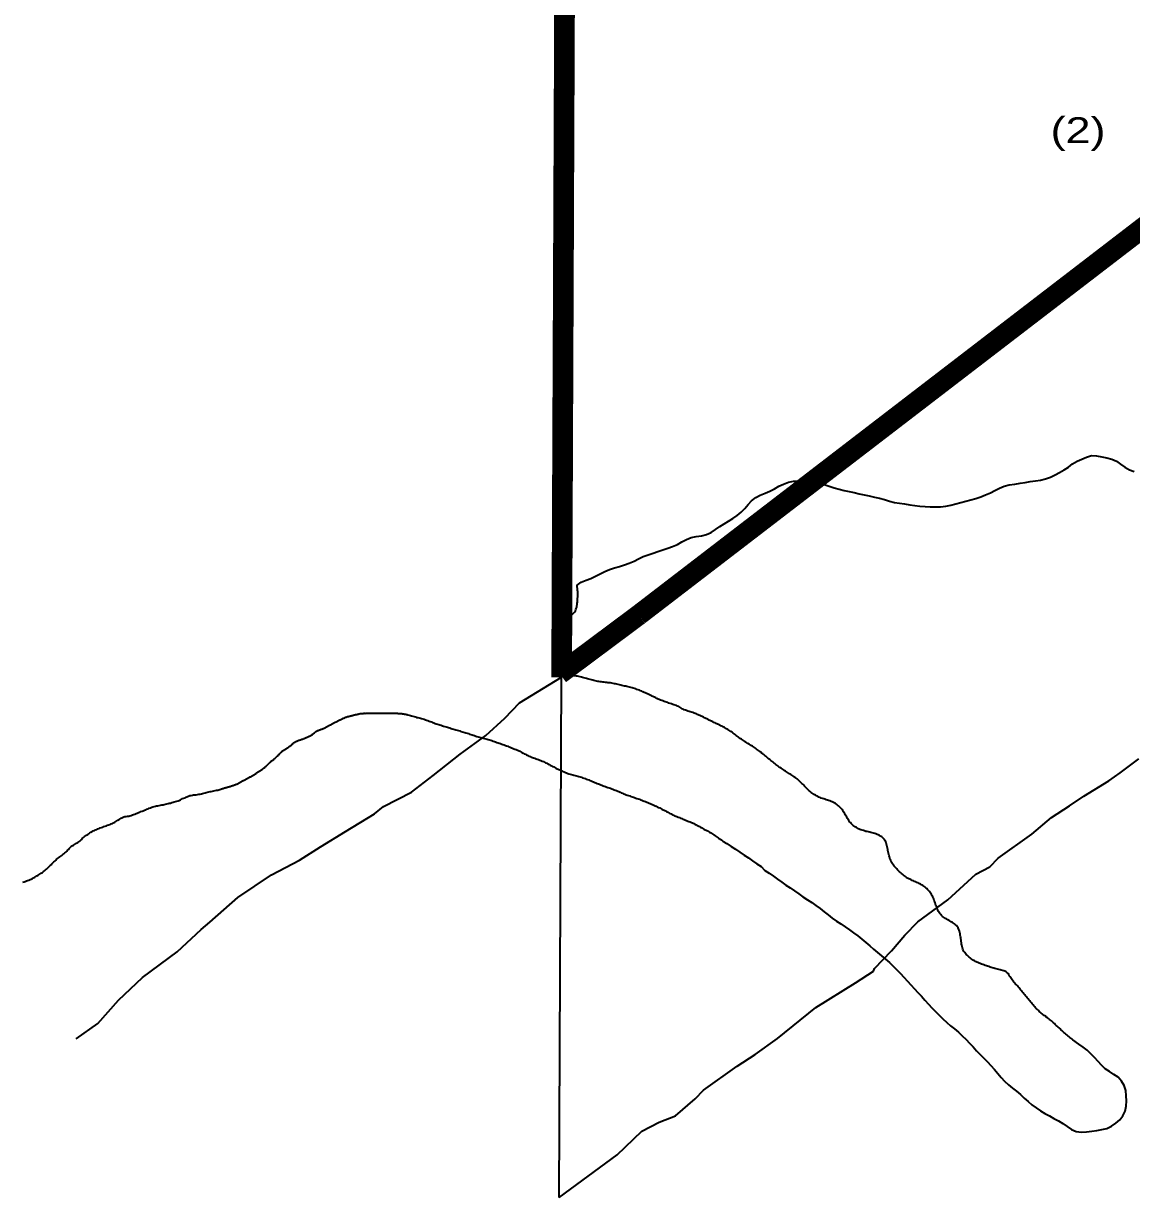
# Model space of a CAD drawing. Header units: millimetres. Extents: x 1745962 to 1749233, y 4525379 to 4529927.
# Drawn here: x 1746335.4 to 1746549.5, y 4525802.9 to 4526029.9 of the extents above; entities that cross this region are included whole.
import ezdxf

# ---------------------------------------------------------------- set-up
doc = ezdxf.new("R2010")
doc.units = ezdxf.units.MM
doc.header["$LTSCALE"] = 10
doc.header["$MEASUREMENT"] = 0
for name, color, linetype in [('AROLL_ADDRESS', 44, 'Continuous'), ('AROLL_LOTS', 8, 'Continuous'), ('WATER', 5, 'Continuous'), ('ZONING_ZONES', 140, 'Continuous')]:
    doc.layers.add(name, color=color, linetype=linetype)
doc.styles.add('Univers Light Condensed', font='unvr47a.ttf')

msp = doc.modelspace()

# ---------------------------------------------------------------- linework, layer by layer
at = {"layer": 'AROLL_LOTS'}
for points in [[(1746439.51, 4525926.75), (1746440.36, 4526108.95)], [(1746439.4, 4525903.52), (1746439.51, 4525926.75)], [(1746345.58, 4525833.64), (1746349.77, 4525836.57), (1746353.78, 4525841.1), (1746358.38, 4525845.46), (1746365.1, 4525850.43), (1746369.7, 4525854.78), (1746371.42, 4525856.17), (1746376.79, 4525860.93), (1746383.34, 4525865.32), (1746388.76, 4525868.13), (1746392.8, 4525870.73), (1746397.63, 4525873.73), (1746403.21, 4525877.12), (1746404.94, 4525878.51), (1746410.36, 4525881.33), (1746414.59, 4525884.51), (1746419.78, 4525888.68), (1746424.78, 4525892.27), (1746428.42, 4525895.63), (1746431.28, 4525898.6), (1746439.4, 4525903.52)], [(1746438.93, 4525802.95), (1746439.4, 4525903.52)], [(1746438.93, 4525802.95), (1746450.12, 4525811.19), (1746454.9, 4525815.79), (1746458.23, 4525817.53), (1746461.4, 4525818.75), (1746465.21, 4525822), (1746466.85, 4525823.7), (1746473.32, 4525828.33), (1746476.8, 4525830.57), (1746481.12, 4525833.66), (1746488.56, 4525839.65), (1746496.2, 4525844.46), (1746499.69, 4525846.7), (1746499.85, 4525847.2), (1746503.14, 4525850.61), (1746505.76, 4525853.67), (1746508.23, 4525856.22), (1746514.03, 4525860.51), (1746519.47, 4525865.45), (1746522.15, 4525866.84), (1746523.78, 4525868.55), (1746530.25, 4525873.18), (1746534.05, 4525876.42), (1746537.54, 4525878.66), (1746540.36, 4525880.55), (1746545.18, 4525883.48), (1746547.34, 4525885.02), (1746550.98, 4525887.77)]]:
    msp.add_lwpolyline(points, dxfattribs=at)
at = {"layer": 'WATER'}
for points in [[(1746527.02, 4525940.86), (1746528, 4525941.01), (1746529, 4525941.18), (1746529.99, 4525941.33), (1746530.97, 4525941.47), (1746531.96, 4525941.63), (1746532.93, 4525941.85), (1746533.87, 4525942.18), (1746534.77, 4525942.64), (1746535.65, 4525943.11), (1746536.52, 4525943.62), (1746537.35, 4525944.16), (1746538.16, 4525944.75), (1746539.02, 4525945.26), (1746539.93, 4525945.69), (1746540.84, 4525946.08), (1746541.8, 4525946.36), (1746542.79, 4525946.32), (1746543.78, 4525946.14), (1746544.76, 4525945.94), (1746545.73, 4525945.7), (1746546.64, 4525945.29), (1746547.45, 4525944.71), (1746548.27, 4525944.14), (1746549.14, 4525943.64), (1746550.07, 4525943.28)], [(1746442.46, 4525920.36), (1746442.38, 4525921.34), (1746443.18, 4525921.92), (1746444.11, 4525922.28), (1746445.05, 4525922.64), (1746445.95, 4525923.07), (1746446.84, 4525923.54), (1746447.74, 4525923.96), (1746448.67, 4525924.34), (1746449.62, 4525924.64), (1746450.58, 4525924.93), (1746451.54, 4525925.24), (1746452.47, 4525925.57), (1746453.39, 4525925.98), (1746454.27, 4525926.43), (1746455.18, 4525926.86), (1746456.12, 4525927.21), (1746457.06, 4525927.52), (1746458.02, 4525927.82), (1746458.97, 4525928.14), (1746459.92, 4525928.46), (1746460.85, 4525928.81), (1746461.77, 4525929.2), (1746462.66, 4525929.67), (1746463.53, 4525930.15), (1746464.45, 4525930.54), (1746465.43, 4525930.73), (1746466.42, 4525930.88), (1746467.38, 4525931.12), (1746468.3, 4525931.53), (1746469.14, 4525932.07), (1746469.96, 4525932.65), (1746470.79, 4525933.19), (1746471.66, 4525933.69), (1746472.52, 4525934.21), (1746473.33, 4525934.79), (1746474.12, 4525935.41), (1746474.78, 4525936.16), (1746475.43, 4525936.91), (1746476.1, 4525937.65), (1746476.91, 4525938.24), (1746477.78, 4525938.72), (1746478.71, 4525939.13), (1746479.63, 4525939.5), (1746480.52, 4525939.97), (1746481.4, 4525940.44), (1746482.3, 4525940.87), (1746483.23, 4525941.23), (1746484.21, 4525941.42), (1746485.22, 4525941.44), (1746486.21, 4525941.37), (1746487.21, 4525941.29), (1746488.21, 4525941.2), (1746489.19, 4525941.05), (1746490.15, 4525940.79), (1746491.1, 4525940.46), (1746492.05, 4525940.15), (1746493.01, 4525939.87), (1746493.99, 4525939.64), (1746494.96, 4525939.45), (1746495.94, 4525939.23), (1746496.91, 4525938.99), (1746497.89, 4525938.76), (1746498.87, 4525938.57), (1746499.85, 4525938.36), (1746500.82, 4525938.14), (1746501.78, 4525937.87), (1746502.74, 4525937.57), (1746503.71, 4525937.33), (1746504.69, 4525937.16), (1746505.68, 4525937.01), (1746506.68, 4525936.88), (1746507.66, 4525936.74), (1746508.66, 4525936.62), (1746509.66, 4525936.52), (1746510.65, 4525936.45), (1746511.65, 4525936.46), (1746512.65, 4525936.49), (1746513.64, 4525936.58), (1746514.63, 4525936.79), (1746515.59, 4525937.02), (1746516.57, 4525937.28), (1746517.53, 4525937.53), (1746518.49, 4525937.81), (1746519.44, 4525938.1), (1746520.4, 4525938.41), (1746521.33, 4525938.76), (1746522.26, 4525939.16), (1746523.14, 4525939.62), (1746524.03, 4525940.08), (1746524.95, 4525940.46), (1746525.93, 4525940.7), (1746527.02, 4525940.86)], [(1746491.71, 4525879.43), (1746491.47, 4525879.52), (1746491.24, 4525879.6), (1746491, 4525879.69), (1746490.76, 4525879.76), (1746490.53, 4525879.84), (1746490.29, 4525879.92), (1746490.05, 4525880), (1746489.82, 4525880.09), (1746489.58, 4525880.16), (1746489.35, 4525880.25), (1746489.11, 4525880.35), (1746488.89, 4525880.46), (1746488.68, 4525880.59), (1746488.45, 4525880.71), (1746488.24, 4525880.84), (1746488.03, 4525880.98), (1746487.82, 4525881.1), (1746487.61, 4525881.25), (1746487.42, 4525881.41), (1746487.23, 4525881.57), (1746487.04, 4525881.74), (1746486.87, 4525881.92), (1746486.7, 4525882.1), (1746486.53, 4525882.28), (1746486.36, 4525882.47), (1746486.18, 4525882.64), (1746486.01, 4525882.82), (1746485.82, 4525882.99), (1746485.65, 4525883.17), (1746485.47, 4525883.34), (1746485.28, 4525883.52), (1746485.1, 4525883.69), (1746484.91, 4525883.85), (1746484.72, 4525884.01), (1746484.52, 4525884.15), (1746484.31, 4525884.3), (1746484.1, 4525884.44), (1746483.89, 4525884.58), (1746483.68, 4525884.71), (1746483.47, 4525884.84), (1746483.26, 4525884.98), (1746483.05, 4525885.11), (1746482.84, 4525885.25), (1746482.64, 4525885.38), (1746482.43, 4525885.52), (1746482.22, 4525885.66), (1746482.01, 4525885.8), (1746481.8, 4525885.94), (1746481.6, 4525886.08), (1746481.39, 4525886.23), (1746481.2, 4525886.38), (1746480.99, 4525886.52), (1746480.78, 4525886.67), (1746480.59, 4525886.83), (1746480.4, 4525886.98), (1746480.2, 4525887.14), (1746480, 4525887.29), (1746479.81, 4525887.45), (1746479.61, 4525887.6), (1746479.41, 4525887.76), (1746479.22, 4525887.92), (1746479.03, 4525888.07), (1746478.84, 4525888.24), (1746478.65, 4525888.4), (1746478.45, 4525888.56), (1746478.26, 4525888.71), (1746478.06, 4525888.87), (1746477.87, 4525889.03), (1746477.67, 4525889.19), (1746477.48, 4525889.34), (1746477.28, 4525889.5), (1746477.08, 4525889.64), (1746476.89, 4525889.8), (1746476.68, 4525889.94), (1746476.47, 4525890.07), (1746476.26, 4525890.21), (1746476.05, 4525890.34), (1746475.83, 4525890.47), (1746475.62, 4525890.6), (1746475.41, 4525890.73), (1746475.19, 4525890.86), (1746474.97, 4525890.99), (1746474.76, 4525891.12), (1746474.55, 4525891.26), (1746474.34, 4525891.39), (1746474.14, 4525891.53), (1746473.93, 4525891.68), (1746473.73, 4525891.83), (1746473.53, 4525891.97), (1746473.32, 4525892.12), (1746473.13, 4525892.26), (1746472.93, 4525892.42), (1746472.73, 4525892.57), (1746472.53, 4525892.72), (1746472.33, 4525892.88), (1746472.13, 4525893.02), (1746471.92, 4525893.16), (1746471.71, 4525893.3), (1746471.5, 4525893.43), (1746471.29, 4525893.56), (1746471.07, 4525893.69), (1746470.85, 4525893.81), (1746470.64, 4525893.94), (1746470.42, 4525894.05), (1746470.19, 4525894.15), (1746469.96, 4525894.26), (1746469.74, 4525894.36), (1746469.51, 4525894.48), (1746469.28, 4525894.59), (1746469.05, 4525894.69), (1746468.84, 4525894.8), (1746468.61, 4525894.91), (1746468.38, 4525895.01), (1746468.16, 4525895.12), (1746467.94, 4525895.24), (1746467.71, 4525895.35), (1746467.49, 4525895.46), (1746467.27, 4525895.57), (1746467.04, 4525895.68), (1746466.81, 4525895.8), (1746466.59, 4525895.9), (1746466.36, 4525896.01), (1746466.13, 4525896.11), (1746465.91, 4525896.22), (1746465.69, 4525896.32), (1746465.46, 4525896.43), (1746465.22, 4525896.52), (1746464.99, 4525896.59), (1746464.75, 4525896.68), (1746464.51, 4525896.75), (1746464.27, 4525896.82), (1746464.03, 4525896.9), (1746463.8, 4525896.98), (1746463.56, 4525897.07), (1746463.33, 4525897.15), (1746463.09, 4525897.24), (1746462.86, 4525897.34), (1746462.63, 4525897.44), (1746462.42, 4525897.58), (1746462.27, 4525897.76), (1746462.04, 4525897.87), (1746461.8, 4525897.95), (1746461.57, 4525898.03), (1746461.33, 4525898.11), (1746461.09, 4525898.19), (1746460.86, 4525898.27), (1746460.62, 4525898.36), (1746460.39, 4525898.44), (1746460.15, 4525898.52), (1746459.92, 4525898.61), (1746459.68, 4525898.68), (1746459.44, 4525898.76), (1746459.2, 4525898.85), (1746458.97, 4525898.94), (1746458.74, 4525899.03), (1746458.51, 4525899.12), (1746458.28, 4525899.21), (1746458.05, 4525899.31), (1746457.82, 4525899.41), (1746457.59, 4525899.53), (1746457.38, 4525899.64), (1746457.15, 4525899.74), (1746456.92, 4525899.85), (1746456.69, 4525899.96), (1746456.48, 4525900.07), (1746456.25, 4525900.19), (1746456.02, 4525900.29), (1746455.79, 4525900.39), (1746455.57, 4525900.5), (1746455.34, 4525900.6), (1746455.11, 4525900.71), (1746454.88, 4525900.81), (1746454.65, 4525900.9), (1746454.43, 4525901), (1746454.2, 4525901.1), (1746453.96, 4525901.18), (1746453.72, 4525901.25), (1746453.48, 4525901.32), (1746453.24, 4525901.38), (1746453, 4525901.45), (1746452.75, 4525901.51), (1746452.51, 4525901.58), (1746452.27, 4525901.64), (1746452.03, 4525901.7), (1746451.79, 4525901.77), (1746451.54, 4525901.82), (1746451.3, 4525901.89), (1746451.06, 4525901.95), (1746450.81, 4525902.01), (1746450.57, 4525902.06), (1746450.33, 4525902.12), (1746450.08, 4525902.17), (1746449.84, 4525902.23), (1746449.59, 4525902.27), (1746449.35, 4525902.33), (1746449.11, 4525902.37), (1746448.85, 4525902.41), (1746448.6, 4525902.44), (1746448.36, 4525902.47), (1746448.11, 4525902.49), (1746447.87, 4525902.53), (1746447.61, 4525902.55), (1746447.36, 4525902.59), (1746447.12, 4525902.61), (1746446.86, 4525902.64), (1746446.62, 4525902.67), (1746446.37, 4525902.71), (1746446.13, 4525902.76), (1746445.89, 4525902.83), (1746445.64, 4525902.88), (1746445.4, 4525902.95), (1746445.16, 4525903.01), (1746444.92, 4525903.08), (1746444.67, 4525903.13), (1746444.43, 4525903.2), (1746444.19, 4525903.26), (1746443.95, 4525903.32), (1746443.7, 4525903.39), (1746443.46, 4525903.45), (1746443.22, 4525903.52), (1746442.98, 4525903.58), (1746442.74, 4525903.65), (1746442.49, 4525903.7), (1746442.26, 4525903.75), (1746442, 4525903.78), (1746441.76, 4525903.8), (1746441.5, 4525903.82), (1746441.26, 4525903.84), (1746441.01, 4525903.86), (1746440.76, 4525903.88), (1746440.51, 4525903.89), (1746440.26, 4525903.92), (1746440.01, 4525903.94), (1746439.77, 4525903.96), (1746439.52, 4525904.02), (1746439.28, 4525904.08), (1746439.05, 4525904.18), (1746438.81, 4525904.27), (1746438.58, 4525904.37), (1746438.36, 4525904.48), (1746438.24, 4525904.69), (1746438.24, 4525904.94), (1746438.29, 4525905.18), (1746438.41, 4525905.41), (1746438.51, 4525905.63), (1746438.64, 4525905.85), (1746438.75, 4525906.08), (1746438.86, 4525906.3), (1746438.95, 4525906.53), (1746439.01, 4525906.77), (1746439.06, 4525907.02), (1746439.11, 4525907.27), (1746439.15, 4525907.51), (1746439.19, 4525907.76), (1746439.19, 4525908.01), (1746439.18, 4525908.26), (1746439.15, 4525908.51), (1746439.1, 4525908.76), (1746439.03, 4525909), (1746438.93, 4525909.23), (1746438.83, 4525909.46), (1746438.71, 4525909.67), (1746438.62, 4525909.9), (1746438.51, 4525910.13), (1746438.39, 4525910.36), (1746438.3, 4525910.59), (1746438.22, 4525910.82), (1746438.15, 4525911.06), (1746438.12, 4525911.31), (1746438.12, 4525911.56), (1746438.12, 4525911.81), (1746438.16, 4525912.06), (1746438.22, 4525912.3), (1746438.29, 4525912.54), (1746438.39, 4525912.77), (1746438.5, 4525912.99), (1746438.6, 4525913.22), (1746438.72, 4525913.45), (1746438.84, 4525913.66), (1746438.99, 4525913.87), (1746439.14, 4525914.06), (1746439.31, 4525914.24), (1746439.51, 4525914.4), (1746439.72, 4525914.54), (1746439.93, 4525914.68), (1746440.15, 4525914.8), (1746440.36, 4525914.92), (1746440.58, 4525915.05), (1746440.79, 4525915.18), (1746440.99, 4525915.33), (1746441.2, 4525915.46), (1746441.4, 4525915.61), (1746441.59, 4525915.78), (1746441.76, 4525915.96), (1746441.92, 4525916.15), (1746442.06, 4525916.36), (1746442.17, 4525916.59), (1746442.24, 4525916.83), (1746442.31, 4525917.07), (1746442.35, 4525917.32), (1746442.4, 4525917.56), (1746442.41, 4525917.81), (1746442.44, 4525918.06), (1746442.45, 4525918.31), (1746442.47, 4525918.56), (1746442.48, 4525918.81), (1746442.5, 4525919.06), (1746442.51, 4525919.31), (1746442.52, 4525919.56), (1746442.52, 4525919.81), (1746442.5, 4525920.06), (1746442.46, 4525920.36)], [(1746373.53, 4525881.88), (1746373.65, 4525881.92), (1746373.77, 4525881.97), (1746373.88, 4525882.01), (1746374.01, 4525882.04), (1746374.13, 4525882.08), (1746374.24, 4525882.12), (1746374.36, 4525882.16), (1746374.48, 4525882.2), (1746374.6, 4525882.23), (1746374.72, 4525882.27), (1746374.84, 4525882.3), (1746374.96, 4525882.33), (1746375.08, 4525882.36), (1746375.2, 4525882.4), (1746375.32, 4525882.43), (1746375.44, 4525882.47), (1746375.56, 4525882.51), (1746375.68, 4525882.54), (1746375.8, 4525882.58), (1746375.92, 4525882.62), (1746376.03, 4525882.66), (1746376.15, 4525882.7), (1746376.27, 4525882.75), (1746376.39, 4525882.79), (1746376.51, 4525882.84), (1746376.62, 4525882.88), (1746376.74, 4525882.94), (1746376.85, 4525882.99), (1746376.96, 4525883.05), (1746377.07, 4525883.11), (1746377.18, 4525883.17), (1746377.29, 4525883.23), (1746377.4, 4525883.29), (1746377.5, 4525883.35), (1746377.61, 4525883.42), (1746377.72, 4525883.48), (1746377.83, 4525883.53), (1746377.94, 4525883.59), (1746378.05, 4525883.65), (1746378.17, 4525883.7), (1746378.27, 4525883.76), (1746378.39, 4525883.81), (1746378.5, 4525883.87), (1746378.6, 4525883.93), (1746378.72, 4525884), (1746378.82, 4525884.06), (1746378.94, 4525884.12), (1746379.05, 4525884.18), (1746379.15, 4525884.24), (1746379.26, 4525884.3), (1746379.37, 4525884.36), (1746379.48, 4525884.42), (1746379.58, 4525884.48), (1746379.7, 4525884.55), (1746379.8, 4525884.61), (1746379.91, 4525884.67), (1746380.02, 4525884.74), (1746380.12, 4525884.81), (1746380.23, 4525884.88), (1746380.33, 4525884.94), (1746380.44, 4525885.01), (1746380.55, 4525885.09), (1746380.64, 4525885.15), (1746380.74, 4525885.22), (1746380.85, 4525885.29), (1746380.96, 4525885.37), (1746381.06, 4525885.43), (1746381.17, 4525885.5), (1746381.27, 4525885.57), (1746381.38, 4525885.63), (1746381.47, 4525885.71), (1746381.58, 4525885.78), (1746381.68, 4525885.85), (1746381.78, 4525885.93), (1746381.88, 4525886), (1746381.99, 4525886.06), (1746382.07, 4525886.16), (1746382.17, 4525886.24), (1746382.26, 4525886.32), (1746382.36, 4525886.41), (1746382.45, 4525886.49), (1746382.54, 4525886.58), (1746382.63, 4525886.66), (1746382.72, 4525886.75), (1746382.81, 4525886.83), (1746382.89, 4525886.93), (1746382.97, 4525887.02), (1746383.07, 4525887.11), (1746383.16, 4525887.2), (1746383.25, 4525887.27), (1746383.35, 4525887.34), (1746383.45, 4525887.43), (1746383.55, 4525887.49), (1746383.65, 4525887.58), (1746383.75, 4525887.65), (1746383.85, 4525887.72), (1746383.95, 4525887.81), (1746384.04, 4525887.9), (1746384.13, 4525887.98), (1746384.21, 4525888.06), (1746384.3, 4525888.15), (1746384.39, 4525888.24), (1746384.49, 4525888.33), (1746384.58, 4525888.42), (1746384.67, 4525888.51), (1746384.75, 4525888.6), (1746384.84, 4525888.68), (1746384.93, 4525888.77), (1746385.02, 4525888.86), (1746385.11, 4525888.95), (1746385.2, 4525889.03), (1746385.29, 4525889.12), (1746385.38, 4525889.21), (1746385.47, 4525889.28), (1746385.57, 4525889.35), (1746385.68, 4525889.42), (1746385.78, 4525889.48), (1746385.89, 4525889.55), (1746386, 4525889.62), (1746386.1, 4525889.69), (1746386.21, 4525889.76), (1746386.31, 4525889.83), (1746386.41, 4525889.89), (1746386.52, 4525889.96), (1746386.63, 4525890.03), (1746386.73, 4525890.1), (1746386.84, 4525890.17), (1746386.94, 4525890.24), (1746387.04, 4525890.31), (1746387.13, 4525890.4), (1746387.22, 4525890.48), (1746387.31, 4525890.56), (1746387.4, 4525890.65), (1746387.5, 4525890.74), (1746387.6, 4525890.81), (1746387.7, 4525890.89), (1746387.8, 4525890.96), (1746387.92, 4525891.02), (1746388.02, 4525891.08), (1746388.13, 4525891.14), (1746388.25, 4525891.18), (1746388.36, 4525891.23), (1746388.48, 4525891.28), (1746388.59, 4525891.33), (1746388.71, 4525891.38), (1746388.82, 4525891.41), (1746388.94, 4525891.45), (1746389.07, 4525891.5), (1746389.18, 4525891.54), (1746389.3, 4525891.58), (1746389.41, 4525891.63), (1746389.53, 4525891.67), (1746389.65, 4525891.71), (1746389.77, 4525891.76), (1746389.88, 4525891.81), (1746390, 4525891.86), (1746390.11, 4525891.89), (1746390.23, 4525891.94), (1746390.34, 4525891.99), (1746390.46, 4525892.04), (1746390.58, 4525892.1), (1746390.68, 4525892.16), (1746390.79, 4525892.22), (1746390.9, 4525892.28), (1746391.01, 4525892.34), (1746391.11, 4525892.41), (1746391.22, 4525892.48), (1746391.32, 4525892.56), (1746391.41, 4525892.63), (1746391.51, 4525892.71), (1746391.61, 4525892.79), (1746391.71, 4525892.86), (1746391.81, 4525892.94), (1746391.91, 4525893.01), (1746392.01, 4525893.08), (1746392.12, 4525893.15), (1746392.23, 4525893.22), (1746392.35, 4525893.25), (1746392.46, 4525893.29), (1746392.58, 4525893.34), (1746392.7, 4525893.37), (1746392.82, 4525893.41), (1746392.94, 4525893.46), (1746393.05, 4525893.49), (1746393.17, 4525893.54), (1746393.29, 4525893.58), (1746393.41, 4525893.63), (1746393.52, 4525893.68), (1746393.62, 4525893.75), (1746393.73, 4525893.81), (1746393.85, 4525893.87), (1746393.95, 4525893.93), (1746394.06, 4525893.99), (1746394.18, 4525894.05), (1746394.28, 4525894.11), (1746394.39, 4525894.17), (1746394.5, 4525894.23), (1746394.61, 4525894.29), (1746394.72, 4525894.35), (1746394.83, 4525894.41), (1746394.94, 4525894.47), (1746395.05, 4525894.54), (1746395.15, 4525894.6), (1746395.27, 4525894.65), (1746395.39, 4525894.71), (1746395.5, 4525894.76), (1746395.61, 4525894.82), (1746395.72, 4525894.87), (1746395.83, 4525894.92), (1746395.94, 4525894.98), (1746396.05, 4525895.03), (1746396.17, 4525895.09), (1746396.28, 4525895.14), (1746396.39, 4525895.2), (1746396.5, 4525895.26), (1746396.61, 4525895.31), (1746396.73, 4525895.38), (1746396.83, 4525895.44), (1746396.95, 4525895.49), (1746397.07, 4525895.54), (1746397.18, 4525895.59), (1746397.29, 4525895.64), (1746397.41, 4525895.68), (1746397.52, 4525895.73), (1746397.63, 4525895.79), (1746397.74, 4525895.83), (1746397.87, 4525895.87), (1746397.99, 4525895.9), (1746398.11, 4525895.93), (1746398.24, 4525895.96), (1746398.35, 4525896), (1746398.47, 4525896.02), (1746398.6, 4525896.04), (1746398.71, 4525896.08), (1746398.84, 4525896.11), (1746398.96, 4525896.14), (1746399.08, 4525896.17), (1746399.2, 4525896.2), (1746399.32, 4525896.23), (1746399.45, 4525896.26), (1746399.56, 4525896.29), (1746399.69, 4525896.32), (1746399.81, 4525896.35), (1746399.93, 4525896.38), (1746400.05, 4525896.41), (1746400.17, 4525896.43), (1746400.3, 4525896.47), (1746400.42, 4525896.48), (1746400.54, 4525896.51), (1746400.66, 4525896.52), (1746400.79, 4525896.53), (1746400.91, 4525896.54), (1746401.04, 4525896.54), (1746401.16, 4525896.55), (1746401.29, 4525896.55), (1746401.41, 4525896.54), (1746401.54, 4525896.55), (1746401.66, 4525896.55), (1746401.79, 4525896.55), (1746401.92, 4525896.55), (1746402.04, 4525896.55), (1746402.17, 4525896.55), (1746402.28, 4525896.55), (1746402.41, 4525896.56), (1746402.54, 4525896.56), (1746402.66, 4525896.55), (1746402.79, 4525896.56), (1746402.91, 4525896.56), (1746403.04, 4525896.55), (1746403.16, 4525896.55), (1746403.29, 4525896.56), (1746403.41, 4525896.55), (1746403.54, 4525896.55), (1746403.67, 4525896.55), (1746403.79, 4525896.55), (1746403.92, 4525896.55), (1746404.04, 4525896.55), (1746404.17, 4525896.55), (1746404.29, 4525896.55), (1746404.41, 4525896.55), (1746404.54, 4525896.56), (1746404.66, 4525896.56), (1746404.79, 4525896.55), (1746404.91, 4525896.56), (1746405.04, 4525896.56), (1746405.17, 4525896.56), (1746405.29, 4525896.56), (1746405.42, 4525896.56), (1746405.54, 4525896.56), (1746405.66, 4525896.56), (1746405.79, 4525896.57), (1746405.91, 4525896.57), (1746406.04, 4525896.57), (1746406.16, 4525896.57), (1746406.29, 4525896.57), (1746406.41, 4525896.57), (1746406.54, 4525896.57), (1746406.67, 4525896.58), (1746406.79, 4525896.57), (1746406.92, 4525896.57), (1746407.03, 4525896.58), (1746407.16, 4525896.58), (1746407.28, 4525896.57), (1746407.42, 4525896.56), (1746407.54, 4525896.57), (1746407.66, 4525896.55), (1746407.79, 4525896.54), (1746407.91, 4525896.54), (1746408.04, 4525896.54), (1746408.16, 4525896.54), (1746408.28, 4525896.52), (1746408.41, 4525896.51), (1746408.54, 4525896.49), (1746408.66, 4525896.47), (1746408.79, 4525896.45), (1746408.91, 4525896.44), (1746409.02, 4525896.41), (1746409.15, 4525896.38), (1746409.27, 4525896.36), (1746409.4, 4525896.33), (1746409.52, 4525896.31), (1746409.69, 4525896.26)], [(1746409.69, 4525896.26), (1746409.93, 4525896.2), (1746410.17, 4525896.13), (1746410.41, 4525896.05), (1746410.65, 4525895.99), (1746410.89, 4525895.91), (1746411.13, 4525895.84), (1746411.37, 4525895.77), (1746411.61, 4525895.71), (1746411.86, 4525895.65), (1746412.1, 4525895.58), (1746412.34, 4525895.52), (1746412.58, 4525895.45), (1746412.82, 4525895.39), (1746413.06, 4525895.31), (1746413.3, 4525895.23), (1746413.53, 4525895.15), (1746413.77, 4525895.05), (1746414, 4525894.97), (1746414.23, 4525894.88), (1746414.47, 4525894.78), (1746414.69, 4525894.69), (1746414.93, 4525894.61), (1746415.16, 4525894.52), (1746415.4, 4525894.44), (1746415.64, 4525894.37), (1746415.87, 4525894.29), (1746416.12, 4525894.23), (1746416.36, 4525894.15), (1746416.59, 4525894.08), (1746416.83, 4525894.01), (1746417.07, 4525893.93), (1746417.31, 4525893.86), (1746417.55, 4525893.78), (1746417.79, 4525893.71), (1746418.03, 4525893.63), (1746418.27, 4525893.57), (1746418.51, 4525893.5), (1746418.75, 4525893.42), (1746418.98, 4525893.35), (1746419.22, 4525893.27), (1746419.46, 4525893.2), (1746419.7, 4525893.14), (1746419.94, 4525893.06), (1746420.18, 4525892.99), (1746420.42, 4525892.92), (1746420.66, 4525892.86), (1746420.9, 4525892.77), (1746421.14, 4525892.7), (1746421.38, 4525892.62), (1746421.61, 4525892.54), (1746421.85, 4525892.46), (1746422.09, 4525892.38), (1746422.32, 4525892.3), (1746422.56, 4525892.23), (1746422.8, 4525892.15), (1746423.04, 4525892.08), (1746423.28, 4525891.99), (1746423.51, 4525891.92), (1746423.76, 4525891.87), (1746424, 4525891.81), (1746424.25, 4525891.75), (1746424.49, 4525891.69), (1746424.73, 4525891.63), (1746424.98, 4525891.57), (1746425.22, 4525891.51), (1746425.46, 4525891.43), (1746425.7, 4525891.36), (1746425.93, 4525891.27), (1746426.17, 4525891.19), (1746426.4, 4525891.11), (1746426.64, 4525891.01), (1746426.87, 4525890.93), (1746427.11, 4525890.86), (1746427.35, 4525890.77), (1746427.58, 4525890.69), (1746427.82, 4525890.6), (1746428.05, 4525890.52), (1746428.29, 4525890.44), (1746428.52, 4525890.34), (1746428.76, 4525890.26), (1746428.98, 4525890.17), (1746429.21, 4525890.08), (1746429.45, 4525889.98), (1746429.68, 4525889.89), (1746429.91, 4525889.8), (1746430.14, 4525889.69), (1746430.38, 4525889.61), (1746430.61, 4525889.53), (1746430.85, 4525889.44), (1746431.08, 4525889.33), (1746431.29, 4525889.22), (1746431.5, 4525889.08), (1746431.73, 4525888.96), (1746431.94, 4525888.85), (1746432.17, 4525888.73), (1746432.4, 4525888.62), (1746432.61, 4525888.51), (1746432.84, 4525888.4), (1746433.06, 4525888.27), (1746433.29, 4525888.18), (1746433.52, 4525888.1), (1746433.76, 4525888.03), (1746433.99, 4525887.93), (1746434.23, 4525887.85), (1746434.47, 4525887.77), (1746434.7, 4525887.68), (1746434.93, 4525887.59), (1746435.17, 4525887.5), (1746435.4, 4525887.4), (1746435.64, 4525887.32), (1746435.87, 4525887.22), (1746436.08, 4525887.11), (1746436.31, 4525886.99), (1746436.54, 4525886.88), (1746436.75, 4525886.77), (1746436.98, 4525886.65), (1746437.2, 4525886.54), (1746437.42, 4525886.41), (1746437.63, 4525886.29), (1746437.86, 4525886.18), (1746438.08, 4525886.07), (1746438.3, 4525885.95), (1746438.53, 4525885.84), (1746438.75, 4525885.72), (1746438.97, 4525885.61), (1746439.2, 4525885.51), (1746439.43, 4525885.41), (1746439.66, 4525885.31), (1746439.9, 4525885.22), (1746440.13, 4525885.12), (1746440.36, 4525885.03), (1746440.58, 4525884.94), (1746440.82, 4525884.86), (1746441.06, 4525884.79), (1746441.3, 4525884.72), (1746441.54, 4525884.66), (1746441.78, 4525884.59), (1746442.02, 4525884.52), (1746442.26, 4525884.45), (1746442.51, 4525884.39), (1746442.74, 4525884.32), (1746442.99, 4525884.25), (1746443.23, 4525884.18), (1746443.46, 4525884.1), (1746443.7, 4525884.02), (1746443.94, 4525883.94), (1746444.17, 4525883.84), (1746444.4, 4525883.76), (1746444.64, 4525883.67), (1746444.87, 4525883.57), (1746445.1, 4525883.48), (1746445.34, 4525883.39), (1746445.57, 4525883.29), (1746445.8, 4525883.2), (1746446.03, 4525883.11), (1746446.27, 4525883.01), (1746446.5, 4525882.92), (1746446.72, 4525882.83), (1746446.96, 4525882.74), (1746447.19, 4525882.64), (1746447.42, 4525882.55), (1746447.65, 4525882.46), (1746447.89, 4525882.37), (1746448.12, 4525882.28), (1746448.36, 4525882.21), (1746448.6, 4525882.14), (1746448.84, 4525882.06), (1746449.07, 4525881.96), (1746449.3, 4525881.87), (1746449.54, 4525881.78), (1746449.77, 4525881.69), (1746450.01, 4525881.6), (1746450.24, 4525881.5), (1746450.46, 4525881.41), (1746450.69, 4525881.3), (1746450.92, 4525881.2), (1746451.15, 4525881.1), (1746451.38, 4525881), (1746451.61, 4525880.9), (1746451.84, 4525880.81), (1746452.08, 4525880.73), (1746452.32, 4525880.65), (1746452.55, 4525880.57), (1746452.79, 4525880.48), (1746453.02, 4525880.4), (1746453.26, 4525880.33), (1746453.49, 4525880.25), (1746453.73, 4525880.16), (1746453.96, 4525880.08), (1746454.2, 4525879.99), (1746454.44, 4525879.92), (1746454.67, 4525879.84), (1746454.91, 4525879.74), (1746455.14, 4525879.66), (1746455.38, 4525879.58), (1746455.61, 4525879.49), (1746455.85, 4525879.4), (1746456.08, 4525879.32), (1746456.31, 4525879.21), (1746456.54, 4525879.11), (1746456.77, 4525879.01), (1746456.99, 4525878.9), (1746457.22, 4525878.79), (1746457.45, 4525878.68), (1746457.66, 4525878.57), (1746457.89, 4525878.46), (1746458.12, 4525878.36), (1746458.35, 4525878.25), (1746458.56, 4525878.14), (1746458.79, 4525878.02), (1746459.02, 4525877.91), (1746459.24, 4525877.8), (1746459.46, 4525877.69), (1746459.68, 4525877.57), (1746459.9, 4525877.45), (1746460.11, 4525877.33), (1746460.34, 4525877.21), (1746460.55, 4525877.09), (1746460.78, 4525876.97), (1746461, 4525876.86), (1746461.22, 4525876.76), (1746461.46, 4525876.66), (1746461.69, 4525876.57), (1746461.92, 4525876.48), (1746462.16, 4525876.38), (1746462.39, 4525876.29), (1746462.62, 4525876.2), (1746462.85, 4525876.1), (1746463.09, 4525876.01), (1746463.32, 4525875.92), (1746463.54, 4525875.83), (1746463.78, 4525875.73), (1746464.01, 4525875.64), (1746464.24, 4525875.56), (1746464.48, 4525875.46), (1746464.7, 4525875.35), (1746464.93, 4525875.24), (1746465.15, 4525875.13), (1746465.37, 4525875.01), (1746465.59, 4525874.89), (1746465.81, 4525874.77), (1746466.03, 4525874.66), (1746466.25, 4525874.54), (1746466.47, 4525874.42), (1746466.69, 4525874.29), (1746466.9, 4525874.18), (1746467.13, 4525874.05), (1746467.34, 4525873.93), (1746467.57, 4525873.81), (1746467.78, 4525873.68), (1746468, 4525873.56), (1746468.21, 4525873.43), (1746468.42, 4525873.31), (1746468.63, 4525873.17), (1746468.84, 4525873.03), (1746469.05, 4525872.89), (1746469.26, 4525872.75), (1746469.65, 4525872.5)], [(1746335.25, 4525863.88), (1746335.49, 4525863.98), (1746335.72, 4525864.06), (1746335.95, 4525864.15), (1746336.19, 4525864.24), (1746336.42, 4525864.32), (1746336.65, 4525864.42), (1746336.89, 4525864.51), (1746337.11, 4525864.61), (1746337.33, 4525864.74), (1746337.55, 4525864.87), (1746337.76, 4525864.99), (1746337.98, 4525865.12), (1746338.2, 4525865.24), (1746338.4, 4525865.37), (1746338.62, 4525865.52), (1746338.82, 4525865.66), (1746339.03, 4525865.8), (1746339.22, 4525865.95), (1746339.43, 4525866.1), (1746339.61, 4525866.27), (1746339.81, 4525866.43), (1746340, 4525866.59), (1746340.18, 4525866.75), (1746340.37, 4525866.92), (1746340.55, 4525867.1), (1746340.71, 4525867.28), (1746340.89, 4525867.45), (1746341.08, 4525867.63), (1746341.25, 4525867.81), (1746341.43, 4525867.99), (1746341.61, 4525868.16), (1746341.78, 4525868.34), (1746341.98, 4525868.49), (1746342.18, 4525868.63), (1746342.38, 4525868.78), (1746342.58, 4525868.94), (1746342.78, 4525869.08), (1746342.97, 4525869.23), (1746343.18, 4525869.39), (1746343.38, 4525869.55), (1746343.56, 4525869.71), (1746343.73, 4525869.89), (1746343.91, 4525870.07), (1746344.08, 4525870.25), (1746344.24, 4525870.44), (1746344.42, 4525870.63), (1746344.61, 4525870.78), (1746344.82, 4525870.92), (1746345.02, 4525871.06), (1746345.23, 4525871.2), (1746345.45, 4525871.33), (1746345.66, 4525871.46), (1746345.87, 4525871.59), (1746346.08, 4525871.72), (1746346.29, 4525871.86), (1746346.5, 4525872), (1746346.66, 4525872.18), (1746346.81, 4525872.39), (1746346.97, 4525872.57), (1746347.18, 4525872.72), (1746347.39, 4525872.86), (1746347.59, 4525873), (1746347.79, 4525873.15), (1746348, 4525873.28), (1746348.21, 4525873.43), (1746348.41, 4525873.57), (1746348.63, 4525873.7), (1746348.85, 4525873.81), (1746349.08, 4525873.9), (1746349.31, 4525874), (1746349.54, 4525874.1), (1746349.77, 4525874.2), (1746350, 4525874.3), (1746350.23, 4525874.39), (1746350.46, 4525874.49), (1746350.71, 4525874.57), (1746350.94, 4525874.65), (1746351.18, 4525874.74), (1746351.41, 4525874.82), (1746351.65, 4525874.91), (1746351.88, 4525874.99), (1746352.12, 4525875.07), (1746352.34, 4525875.16), (1746352.58, 4525875.27), (1746352.79, 4525875.39), (1746353.02, 4525875.51), (1746353.23, 4525875.64), (1746353.44, 4525875.78), (1746353.65, 4525875.91), (1746353.86, 4525876.04), (1746354.08, 4525876.18), (1746354.29, 4525876.31), (1746354.52, 4525876.42), (1746354.75, 4525876.52), (1746354.97, 4525876.59), (1746355.22, 4525876.61), (1746355.48, 4525876.64), (1746355.73, 4525876.66), (1746355.97, 4525876.74), (1746356.21, 4525876.82), (1746356.44, 4525876.91), (1746356.67, 4525876.99), (1746356.91, 4525877.08), (1746357.14, 4525877.17), (1746357.37, 4525877.26), (1746357.61, 4525877.35), (1746357.84, 4525877.45), (1746358.08, 4525877.54), (1746358.3, 4525877.63), (1746358.53, 4525877.72), (1746358.77, 4525877.82), (1746359, 4525877.91), (1746359.24, 4525878.01), (1746359.47, 4525878.1), (1746359.69, 4525878.19), (1746359.93, 4525878.28), (1746360.16, 4525878.38), (1746360.4, 4525878.46), (1746360.64, 4525878.53), (1746360.88, 4525878.58), (1746361.12, 4525878.64), (1746361.37, 4525878.69), (1746361.61, 4525878.74), (1746361.86, 4525878.79), (1746362.1, 4525878.83), (1746362.35, 4525878.87), (1746362.6, 4525878.92), (1746362.84, 4525878.98), (1746363.09, 4525879.04), (1746363.32, 4525879.09), (1746363.57, 4525879.15), (1746363.81, 4525879.21), (1746364.05, 4525879.28), (1746364.29, 4525879.35), (1746364.53, 4525879.42), (1746364.78, 4525879.49), (1746365.01, 4525879.56), (1746365.25, 4525879.64), (1746365.49, 4525879.71), (1746365.72, 4525879.82), (1746365.93, 4525879.94), (1746366.15, 4525880.05), (1746366.38, 4525880.14), (1746366.62, 4525880.24), (1746366.85, 4525880.34), (1746367.08, 4525880.44), (1746367.31, 4525880.54), (1746367.54, 4525880.63), (1746367.79, 4525880.68), (1746368.02, 4525880.74), (1746368.27, 4525880.77), (1746368.52, 4525880.8), (1746368.77, 4525880.82), (1746369.01, 4525880.86), (1746369.27, 4525880.9), (1746369.51, 4525880.94), (1746369.76, 4525880.98), (1746370, 4525881.02), (1746370.25, 4525881.09), (1746370.49, 4525881.16), (1746370.72, 4525881.24), (1746370.96, 4525881.3), (1746371.21, 4525881.37), (1746371.46, 4525881.41), (1746371.69, 4525881.46), (1746371.94, 4525881.51), (1746372.18, 4525881.56), (1746372.43, 4525881.62), (1746372.68, 4525881.66), (1746372.92, 4525881.71), (1746373.16, 4525881.78), (1746373.53, 4525881.88)], [(1746538.2, 4525833.43), (1746538, 4525833.59), (1746537.8, 4525833.74), (1746537.61, 4525833.9), (1746537.42, 4525834.05), (1746537.23, 4525834.21), (1746537.04, 4525834.38), (1746536.85, 4525834.54), (1746536.66, 4525834.71), (1746536.47, 4525834.87), (1746536.28, 4525835.03), (1746536.1, 4525835.2), (1746535.91, 4525835.38), (1746535.74, 4525835.55), (1746535.55, 4525835.72), (1746535.37, 4525835.89), (1746535.18, 4525836.06), (1746535, 4525836.22), (1746534.82, 4525836.4), (1746534.63, 4525836.57), (1746534.45, 4525836.73), (1746534.26, 4525836.9), (1746534.07, 4525837.07), (1746533.88, 4525837.23), (1746533.69, 4525837.39), (1746533.48, 4525837.53), (1746533.29, 4525837.69), (1746533.08, 4525837.84), (1746532.89, 4525837.99), (1746532.69, 4525838.14), (1746532.49, 4525838.29), (1746532.29, 4525838.44), (1746532.1, 4525838.59), (1746531.91, 4525838.76), (1746531.72, 4525838.92), (1746531.54, 4525839.09), (1746531.35, 4525839.27), (1746531.18, 4525839.45), (1746531.01, 4525839.63), (1746530.85, 4525839.82), (1746530.68, 4525840.02), (1746530.52, 4525840.2), (1746530.36, 4525840.39), (1746530.2, 4525840.58), (1746530.04, 4525840.77), (1746529.88, 4525840.96), (1746529.72, 4525841.15), (1746529.55, 4525841.34), (1746529.38, 4525841.53), (1746529.22, 4525841.73), (1746529.06, 4525841.91), (1746528.9, 4525842.11), (1746528.74, 4525842.29), (1746528.58, 4525842.49), (1746528.42, 4525842.69), (1746528.27, 4525842.88), (1746528.12, 4525843.07), (1746527.96, 4525843.27), (1746527.81, 4525843.46), (1746527.65, 4525843.66), (1746527.49, 4525843.85), (1746527.31, 4525844.04), (1746527.15, 4525844.22), (1746526.99, 4525844.41), (1746526.83, 4525844.6), (1746526.67, 4525844.79), (1746526.51, 4525845), (1746526.36, 4525845.19), (1746526.22, 4525845.39), (1746526.07, 4525845.59), (1746525.92, 4525845.8), (1746525.84, 4525846.03), (1746525.68, 4525846.23), (1746525.51, 4525846.41), (1746525.3, 4525846.55), (1746525.08, 4525846.67), (1746524.85, 4525846.75), (1746524.61, 4525846.82), (1746524.37, 4525846.89), (1746524.13, 4525846.95), (1746523.88, 4525847.01), (1746523.64, 4525847.07), (1746523.4, 4525847.14), (1746523.16, 4525847.21), (1746522.92, 4525847.28), (1746522.68, 4525847.35), (1746522.44, 4525847.42), (1746522.2, 4525847.5), (1746521.96, 4525847.58), (1746521.73, 4525847.66), (1746521.49, 4525847.74), (1746521.25, 4525847.82), (1746521.02, 4525847.91), (1746520.79, 4525848), (1746520.55, 4525848.08), (1746520.32, 4525848.18), (1746520.08, 4525848.27), (1746519.85, 4525848.36), (1746519.62, 4525848.46), (1746519.4, 4525848.58), (1746519.18, 4525848.71), (1746518.97, 4525848.84), (1746518.76, 4525848.97), (1746518.56, 4525849.11), (1746518.35, 4525849.26), (1746518.16, 4525849.42), (1746517.98, 4525849.59), (1746517.8, 4525849.77), (1746517.62, 4525849.94), (1746517.45, 4525850.13), (1746517.3, 4525850.32), (1746517.16, 4525850.53), (1746517.03, 4525850.75), (1746516.92, 4525850.97), (1746516.85, 4525851.21), (1746516.79, 4525851.45), (1746516.74, 4525851.7), (1746516.7, 4525851.95), (1746516.67, 4525852.19), (1746516.65, 4525852.44), (1746516.61, 4525852.69), (1746516.57, 4525852.93), (1746516.53, 4525853.18), (1746516.49, 4525853.43), (1746516.46, 4525853.68), (1746516.42, 4525853.92), (1746516.36, 4525854.17), (1746516.29, 4525854.41), (1746516.21, 4525854.65), (1746516.11, 4525854.87), (1746516.01, 4525855.1), (1746515.87, 4525855.32), (1746515.71, 4525855.5), (1746515.54, 4525855.68), (1746515.35, 4525855.85), (1746515.14, 4525855.98), (1746514.93, 4525856.12), (1746514.71, 4525856.24), (1746514.5, 4525856.37), (1746514.28, 4525856.49), (1746514.06, 4525856.61), (1746513.85, 4525856.74), (1746513.62, 4525856.86), (1746513.41, 4525856.99), (1746513.21, 4525857.14), (1746513.02, 4525857.3), (1746512.83, 4525857.46), (1746512.66, 4525857.64), (1746512.5, 4525857.84), (1746512.35, 4525858.04), (1746512.23, 4525858.26), (1746512.11, 4525858.48), (1746512.01, 4525858.71), (1746511.91, 4525858.94), (1746511.83, 4525859.18), (1746511.74, 4525859.41), (1746511.66, 4525859.65), (1746511.58, 4525859.89), (1746511.5, 4525860.12), (1746511.42, 4525860.35), (1746511.33, 4525860.59), (1746511.24, 4525860.83), (1746511.14, 4525861.06), (1746511.04, 4525861.28), (1746510.9, 4525861.5), (1746510.77, 4525861.71), (1746510.62, 4525861.91), (1746510.47, 4525862.1), (1746510.31, 4525862.3), (1746510.14, 4525862.49), (1746509.97, 4525862.67), (1746509.79, 4525862.84), (1746509.6, 4525863), (1746509.41, 4525863.16), (1746509.2, 4525863.29), (1746508.98, 4525863.42), (1746508.76, 4525863.53), (1746508.53, 4525863.65), (1746508.3, 4525863.75), (1746508.07, 4525863.84), (1746507.84, 4525863.94), (1746507.62, 4525864.05), (1746507.39, 4525864.15), (1746507.16, 4525864.25), (1746506.94, 4525864.36), (1746506.72, 4525864.46), (1746506.49, 4525864.58), (1746506.26, 4525864.7), (1746506.06, 4525864.84), (1746505.85, 4525864.97), (1746505.65, 4525865.13), (1746505.45, 4525865.28), (1746505.26, 4525865.44), (1746505.07, 4525865.6), (1746504.88, 4525865.77), (1746504.7, 4525865.93), (1746504.51, 4525866.1), (1746504.34, 4525866.28), (1746504.16, 4525866.46), (1746504, 4525866.65), (1746503.84, 4525866.83), (1746503.68, 4525867.03), (1746503.52, 4525867.22), (1746503.37, 4525867.43), (1746503.24, 4525867.64), (1746503.12, 4525867.86), (1746503.01, 4525868.08), (1746502.91, 4525868.32), (1746502.81, 4525868.54), (1746502.74, 4525868.78), (1746502.69, 4525869.02), (1746502.63, 4525869.27), (1746502.58, 4525869.52), (1746502.53, 4525869.76), (1746502.48, 4525870.01), (1746502.43, 4525870.25), (1746502.38, 4525870.49), (1746502.33, 4525870.74), (1746502.27, 4525870.98), (1746502.21, 4525871.22), (1746502.14, 4525871.47), (1746502.04, 4525871.69), (1746501.93, 4525871.92), (1746501.79, 4525872.13), (1746501.62, 4525872.32), (1746501.45, 4525872.5), (1746501.26, 4525872.66), (1746501.05, 4525872.79), (1746500.83, 4525872.92), (1746500.61, 4525873.03), (1746500.38, 4525873.14), (1746500.15, 4525873.23), (1746499.91, 4525873.32), (1746499.67, 4525873.37), (1746499.43, 4525873.44), (1746499.18, 4525873.49), (1746498.94, 4525873.55), (1746498.7, 4525873.61), (1746498.45, 4525873.67), (1746498.21, 4525873.73), (1746497.97, 4525873.8), (1746497.73, 4525873.87), (1746497.49, 4525873.94), (1746497.25, 4525874.02), (1746497.02, 4525874.1), (1746496.8, 4525874.21), (1746496.58, 4525874.33), (1746496.36, 4525874.45), (1746496.14, 4525874.59), (1746495.93, 4525874.72), (1746495.74, 4525874.88), (1746495.55, 4525875.04), (1746495.37, 4525875.22), (1746495.21, 4525875.41), (1746495.05, 4525875.6), (1746494.91, 4525875.81), (1746494.79, 4525876.02), (1746494.65, 4525876.24), (1746494.53, 4525876.45), (1746494.4, 4525876.66), (1746494.27, 4525876.88), (1746494.13, 4525877.09), (1746494, 4525877.31), (1746493.87, 4525877.52), (1746493.74, 4525877.73), (1746493.59, 4525877.93), (1746493.43, 4525878.12), (1746493.25, 4525878.31), (1746493.08, 4525878.49), (1746492.9, 4525878.66), (1746492.71, 4525878.82), (1746492.52, 4525878.98), (1746492.31, 4525879.11), (1746492.09, 4525879.24), (1746491.71, 4525879.43)], [(1746469.65, 4525872.5), (1746469.75, 4525872.41), (1746469.86, 4525872.35), (1746469.96, 4525872.27), (1746470.06, 4525872.2), (1746470.17, 4525872.14), (1746470.27, 4525872.06), (1746470.37, 4525872), (1746470.48, 4525871.92), (1746470.58, 4525871.86), (1746470.69, 4525871.79), (1746470.79, 4525871.72), (1746470.89, 4525871.65), (1746470.99, 4525871.59), (1746471.09, 4525871.51), (1746471.2, 4525871.45), (1746471.32, 4525871.37)], [(1746471.32, 4525871.37), (1746472.15, 4525870.81), (1746472.99, 4525870.26), (1746473.82, 4525869.7), (1746474.66, 4525869.15), (1746475.5, 4525868.6), (1746476.32, 4525868.04), (1746477.15, 4525867.48), (1746477.97, 4525866.91), (1746478.67, 4525866.19), (1746479.49, 4525865.63), (1746480.32, 4525865.08), (1746481.13, 4525864.49), (1746481.94, 4525863.9), (1746482.76, 4525863.33), (1746483.6, 4525862.78), (1746484.41, 4525862.21), (1746485.22, 4525861.62), (1746486.04, 4525861.05), (1746486.89, 4525860.51), (1746487.73, 4525859.98), (1746488.56, 4525859.41), (1746489.36, 4525858.83), (1746490.14, 4525858.2), (1746490.92, 4525857.57), (1746491.72, 4525856.96), (1746492.54, 4525856.39), (1746493.36, 4525855.82), (1746494.19, 4525855.26), (1746495.01, 4525854.69), (1746495.83, 4525854.12), (1746496.62, 4525853.51), (1746497.41, 4525852.89), (1746498.18, 4525852.25), (1746498.96, 4525851.62), (1746499.7, 4525850.95), (1746500.45, 4525850.3), (1746501.23, 4525849.65), (1746501.99, 4525849.02), (1746502.75, 4525848.36), (1746503.5, 4525847.69), (1746504.2, 4525846.99), (1746504.9, 4525846.27), (1746505.56, 4525845.52), (1746506.22, 4525844.77), (1746506.89, 4525844.03), (1746507.58, 4525843.3), (1746508.26, 4525842.57), (1746508.94, 4525841.84), (1746509.61, 4525841.09), (1746510.29, 4525840.35), (1746510.96, 4525839.62), (1746511.63, 4525838.88), (1746512.34, 4525838.17), (1746513.07, 4525837.48), (1746513.82, 4525836.81), (1746514.57, 4525836.16), (1746515.34, 4525835.53), (1746516.11, 4525834.89), (1746516.84, 4525834.21), (1746517.56, 4525833.52), (1746518.25, 4525832.79), (1746518.92, 4525832.05), (1746519.6, 4525831.31), (1746520.29, 4525830.59), (1746520.99, 4525829.87), (1746521.69, 4525829.16), (1746522.38, 4525828.44), (1746523.04, 4525827.69), (1746523.7, 4525826.93), (1746524.35, 4525826.17), (1746525.01, 4525825.43), (1746525.76, 4525824.75), (1746526.52, 4525824.11), (1746527.3, 4525823.49), (1746528.06, 4525822.84), (1746528.81, 4525822.17), (1746529.55, 4525821.51), (1746530.3, 4525820.84), (1746531.11, 4525820.26), (1746531.95, 4525819.7), (1746532.8, 4525819.18), (1746533.68, 4525818.71), (1746534.56, 4525818.25), (1746535.43, 4525817.75), (1746536.29, 4525817.23), (1746537.11, 4525816.66), (1746537.95, 4525816.11), (1746538.87, 4525815.73), (1746539.86, 4525815.58), (1746540.86, 4525815.65), (1746541.85, 4525815.78), (1746542.83, 4525815.92), (1746543.83, 4525816.08), (1746544.79, 4525816.32), (1746545.7, 4525816.74), (1746546.51, 4525817.31), (1746547.26, 4525817.98), (1746547.9, 4525818.74), (1746548.35, 4525819.64), (1746548.49, 4525820.62), (1746548.56, 4525821.63), (1746548.53, 4525822.62), (1746548.42, 4525823.62), (1746548.14, 4525824.57), (1746547.64, 4525825.44), (1746546.96, 4525826.18), (1746546.14, 4525826.74), (1746545.3, 4525827.28), (1746544.47, 4525827.84), (1746543.74, 4525828.52), (1746543.09, 4525829.27), (1746542.4, 4525830.01), (1746541.71, 4525830.73), (1746540.97, 4525831.4), (1746540.21, 4525832.04), (1746539.39, 4525832.62), (1746538.2, 4525833.43)]]:
    msp.add_lwpolyline(points, dxfattribs=at)
at = {"layer": 'ZONING_ZONES', "const_width": 4}
for points in [[(1746443.48, 4527195.97), (1746443, 4527173.74), (1746441.35, 4526984.14), (1746439.87, 4526770.95), (1746439.44, 4526740.43), (1746442.72, 4526738.52), (1746442.47, 4526679.47), (1746441.6, 4526475.05), (1746441.47, 4526412.95), (1746441.19, 4526334.51), (1746440.73, 4526211.66), (1746439.4, 4525903.52)], [(1746552.53, 4525990.99), (1746454.32, 4525915.57)]]:
    msp.add_lwpolyline(points, dxfattribs=at)
at = {"layer": 'ZONING_ZONES', "linetype": 'Continuous', "const_width": 4}
msp.add_lwpolyline([(1746454.32, 4525915.57), (1746439.05, 4525904.18)], dxfattribs=at)

# ---------------------------------------------------------------- texts
at = {"layer": 'AROLL_ADDRESS', "style": 'Univers Light Condensed', "width": 1.3}
msp.add_text('(2)', height=5, rotation=359.8, dxfattribs=at).set_placement((1746533.89, 4526006.79))

doc.saveas('drawing.dxf')
